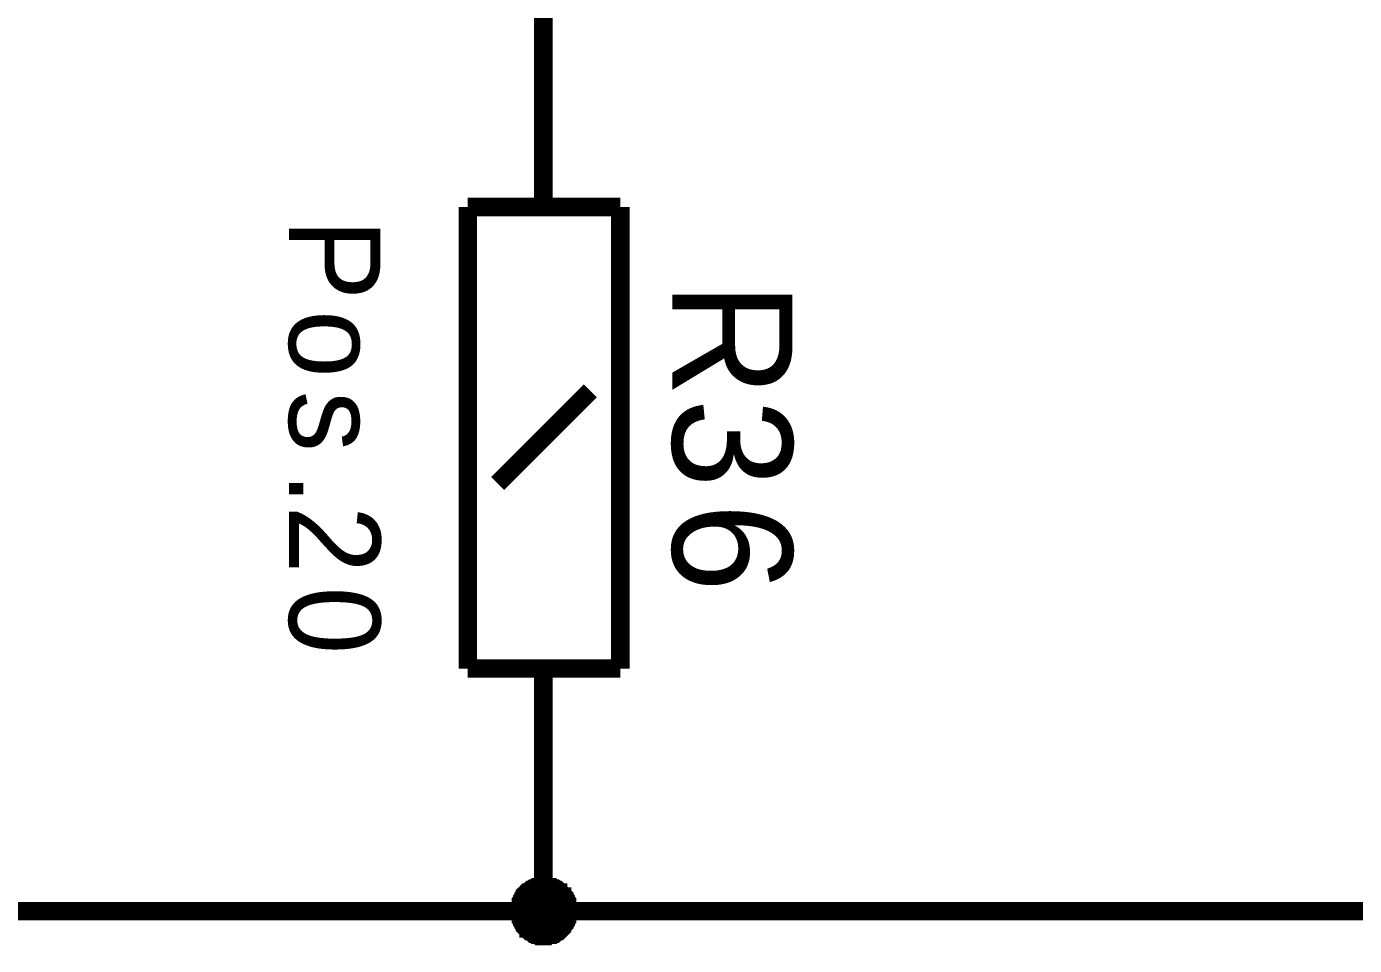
# Model space of a CAD drawing. Header units: millimetres. Extents: x 0 to 20.9, y 0 to 9.5.
# Drawn here: x 17.669 to 18.519, y 2.077 to 2.666 of the extents above; entities that cross this region are included whole.
import ezdxf

# ---------------------------------------------------------------- set-up
doc = ezdxf.new("R2010")
doc.units = ezdxf.units.MM
doc.header["$MEASUREMENT"] = 0
doc.layers.add('Sheet', color=255, linetype='Continuous')

msp = doc.modelspace()

# ---------------------------------------------------------------- linework, layer by layer
at = {"layer": 'Sheet'}
for points, const_width in [([(17.99995, 2.80606), (17.99995, 2.69996), (17.99995, 2.59972)], 0.0118), ([(17.99995, 2.55043), (17.99995, 2.59972)], 0.0118), ([(17.9515, 2.2547), (17.9515, 2.55043)], 0.0118), ([(17.9515, 2.55043), (18.04924, 2.55043)], 0.0118), ([(18.04924, 2.55043), (18.04924, 2.2547)], 0.0118), ([(18.03002, 2.43264), (17.97071, 2.37333)], 0.0118), ([(18.04924, 2.2547), (17.9515, 2.2547)], 0.0118), ([(17.99995, 2.25554), (17.99995, 2.20625)], 0.0118), ([(1.00079, 2.20625), (1.00079, 2.09932), (2.00074, 2.09932), (3.00069, 2.09932), (4.00064, 2.09932), (5.00059, 2.09932), (6.00054, 2.09932), (7.00049, 2.09932), (8.00044, 2.09932), (9.00039, 2.09932), (10.00034, 2.09932), (11.00029, 2.09932), (12.00025, 2.09932), (13.0002, 2.09932), (14.00015, 2.09932), (15.0001, 2.09932), (16.00005, 2.09932), (17, 2.09932), (17.99995, 2.09932), (17.99995, 2.20625)], 0.0118), ([(19.00074, 2.20625), (19.00074, 2.09932), (17.99995, 2.09932)], 0.0118), ([(17.98074, 2.09932), (17.98074, 2.10016), (17.98074, 2.10183), (17.98074, 2.10266), (17.98074, 2.1035), (17.98157, 2.10434), (17.98157, 2.10517), (17.98157, 2.10684), (17.98241, 2.10768), (17.98241, 2.10851), (17.98324, 2.10935), (17.98324, 2.11018), (17.98408, 2.11102), (17.98408, 2.11185), (17.98491, 2.11269), (17.98575, 2.11269), (17.98658, 2.11352), (17.98658, 2.11436), (17.98742, 2.1152), (17.98825, 2.1152), (17.98909, 2.11603), (17.98993, 2.11687), (17.99076, 2.11687), (17.9916, 2.1177), (17.99243, 2.1177), (17.99327, 2.11854), (17.9941, 2.11854), (17.99494, 2.11854), (17.99577, 2.11937), (17.99661, 2.11937), (17.99828, 2.11937), (17.99911, 2.11937), (17.99995, 2.11937)], 0.0039), ([(17.98074, 2.09932), (17.98074, 2.10016), (17.98074, 2.10183), (17.98074, 2.10266), (17.98074, 2.1035), (17.98157, 2.10434), (17.98157, 2.10517), (17.98157, 2.10684), (17.98241, 2.10768), (17.98241, 2.10851), (17.98324, 2.10935), (17.98324, 2.11018), (17.98408, 2.11102), (17.98408, 2.11185), (17.98491, 2.11269), (17.98575, 2.11269), (17.98658, 2.11352), (17.98658, 2.11436), (17.98742, 2.1152), (17.98825, 2.1152), (17.98909, 2.11603), (17.98993, 2.11687), (17.99076, 2.11687), (17.9916, 2.1177), (17.99243, 2.1177), (17.99327, 2.11854), (17.9941, 2.11854), (17.99494, 2.11854), (17.99577, 2.11937), (17.99661, 2.11937), (17.99828, 2.11937), (17.99911, 2.11937), (17.99995, 2.11937)], 0.0039), ([(17.98074, 2.09932), (17.98074, 2.10016), (17.98074, 2.10183), (17.98074, 2.10266), (17.98074, 2.1035), (17.98157, 2.10434), (17.98157, 2.10517), (17.98157, 2.10684), (17.98241, 2.10768), (17.98241, 2.10851), (17.98324, 2.10935), (17.98324, 2.11018), (17.98408, 2.11102), (17.98408, 2.11185), (17.98491, 2.11269), (17.98575, 2.11269), (17.98658, 2.11352), (17.98658, 2.11436), (17.98742, 2.1152), (17.98825, 2.1152), (17.98909, 2.11603), (17.98993, 2.11687), (17.99076, 2.11687), (17.9916, 2.1177), (17.99243, 2.1177), (17.99327, 2.11854), (17.9941, 2.11854), (17.99494, 2.11854), (17.99577, 2.11937), (17.99661, 2.11937), (17.99828, 2.11937), (17.99911, 2.11937), (17.99995, 2.11937)], 0.0039), ([(17.98074, 2.09932), (17.98074, 2.10016), (17.98074, 2.10183), (17.98074, 2.10266), (17.98074, 2.1035), (17.98157, 2.10434), (17.98157, 2.10517), (17.98157, 2.10684), (17.98241, 2.10768), (17.98241, 2.10851), (17.98324, 2.10935), (17.98324, 2.11018), (17.98408, 2.11102), (17.98408, 2.11185), (17.98491, 2.11269), (17.98575, 2.11269), (17.98658, 2.11352), (17.98658, 2.11436), (17.98742, 2.1152), (17.98825, 2.1152), (17.98909, 2.11603), (17.98993, 2.11687), (17.99076, 2.11687), (17.9916, 2.1177), (17.99243, 2.1177), (17.99327, 2.11854), (17.9941, 2.11854), (17.99494, 2.11854), (17.99577, 2.11937), (17.99661, 2.11937), (17.99828, 2.11937), (17.99911, 2.11937), (17.99995, 2.11937)], 0.0039), ([(17.98074, 2.09932), (17.98074, 2.10016), (17.98074, 2.10183), (17.98074, 2.10266), (17.98074, 2.1035), (17.98157, 2.10434), (17.98157, 2.10517), (17.98157, 2.10684), (17.98241, 2.10768), (17.98241, 2.10851), (17.98324, 2.10935), (17.98324, 2.11018), (17.98408, 2.11102), (17.98408, 2.11185), (17.98491, 2.11269), (17.98575, 2.11269), (17.98658, 2.11352), (17.98658, 2.11436), (17.98742, 2.1152), (17.98825, 2.1152), (17.98909, 2.11603), (17.98993, 2.11687), (17.99076, 2.11687), (17.9916, 2.1177), (17.99243, 2.1177), (17.99327, 2.11854), (17.9941, 2.11854), (17.99494, 2.11854), (17.99577, 2.11937), (17.99661, 2.11937), (17.99828, 2.11937), (17.99911, 2.11937), (17.99995, 2.11937)], 0.0039), ([(17.98074, 2.09932), (17.98074, 2.10016), (17.98074, 2.10183), (17.98074, 2.10266), (17.98074, 2.1035), (17.98157, 2.10434), (17.98157, 2.10517), (17.98157, 2.10684), (17.98241, 2.10768), (17.98241, 2.10851), (17.98324, 2.10935), (17.98324, 2.11018), (17.98408, 2.11102), (17.98408, 2.11185), (17.98491, 2.11269), (17.98575, 2.11269), (17.98658, 2.11352), (17.98658, 2.11436), (17.98742, 2.1152), (17.98825, 2.1152), (17.98909, 2.11603), (17.98993, 2.11687), (17.99076, 2.11687), (17.9916, 2.1177), (17.99243, 2.1177), (17.99327, 2.11854), (17.9941, 2.11854), (17.99494, 2.11854), (17.99577, 2.11937), (17.99661, 2.11937), (17.99828, 2.11937), (17.99911, 2.11937), (17.99995, 2.11937)], 0.0039), ([(17.98074, 2.09932), (17.98074, 2.10016), (17.98074, 2.10183), (17.98074, 2.10266), (17.98074, 2.1035), (17.98157, 2.10434), (17.98157, 2.10517), (17.98157, 2.10684), (17.98241, 2.10768), (17.98241, 2.10851), (17.98324, 2.10935), (17.98324, 2.11018), (17.98408, 2.11102), (17.98408, 2.11185), (17.98491, 2.11269), (17.98575, 2.11269), (17.98658, 2.11352), (17.98658, 2.11436), (17.98742, 2.1152), (17.98825, 2.1152), (17.98909, 2.11603), (17.98993, 2.11687), (17.99076, 2.11687), (17.9916, 2.1177), (17.99243, 2.1177), (17.99327, 2.11854), (17.9941, 2.11854), (17.99494, 2.11854), (17.99577, 2.11937), (17.99661, 2.11937), (17.99828, 2.11937), (17.99911, 2.11937), (17.99995, 2.11937)], 0.0039), ([(17.98074, 2.09932), (17.98074, 2.10016), (17.98074, 2.10183), (17.98074, 2.10266), (17.98074, 2.1035), (17.98157, 2.10434), (17.98157, 2.10517), (17.98157, 2.10684), (17.98241, 2.10768), (17.98241, 2.10851), (17.98324, 2.10935), (17.98324, 2.11018), (17.98408, 2.11102), (17.98408, 2.11185), (17.98491, 2.11269), (17.98575, 2.11269), (17.98658, 2.11352), (17.98658, 2.11436), (17.98742, 2.1152), (17.98825, 2.1152), (17.98909, 2.11603), (17.98993, 2.11687), (17.99076, 2.11687), (17.9916, 2.1177), (17.99243, 2.1177), (17.99327, 2.11854), (17.9941, 2.11854), (17.99494, 2.11854), (17.99577, 2.11937), (17.99661, 2.11937), (17.99828, 2.11937), (17.99911, 2.11937), (17.99995, 2.11937)], 0.0039), ([(17.99995, 2.11937), (17.99995, 2.11937)], 0.0039), ([(17.99995, 2.11937), (18.00079, 2.11937), (18.00246, 2.11937), (18.00329, 2.11937), (18.00413, 2.11937), (18.00496, 2.11854), (18.0058, 2.11854), (18.00747, 2.11854), (18.0083, 2.1177), (18.00914, 2.1177), (18.00997, 2.11687), (18.01081, 2.11687), (18.01165, 2.11603), (18.01248, 2.1152), (18.01332, 2.1152), (18.01332, 2.11436), (18.01415, 2.11352), (18.01499, 2.11269), (18.01582, 2.11269), (18.01582, 2.11185), (18.01666, 2.11102), (18.01749, 2.11018), (18.01749, 2.10935), (18.01833, 2.10851), (18.01833, 2.10768), (18.01916, 2.10684), (18.01916, 2.10517), (18.01916, 2.10434), (18.02, 2.1035), (18.02, 2.10266), (18.02, 2.10183), (18.02, 2.10016), (18.02, 2.09932)], 0.0039), ([(17.99995, 2.11937), (17.99995, 2.11937)], 0.0039), ([(17.99995, 2.11937), (18.00079, 2.11937), (18.00246, 2.11937), (18.00329, 2.11937), (18.00413, 2.11937), (18.00496, 2.11854), (18.0058, 2.11854), (18.00747, 2.11854), (18.0083, 2.1177), (18.00914, 2.1177), (18.00997, 2.11687), (18.01081, 2.11687), (18.01165, 2.11603), (18.01248, 2.1152), (18.01332, 2.1152), (18.01332, 2.11436), (18.01415, 2.11352), (18.01499, 2.11269), (18.01582, 2.11269), (18.01582, 2.11185), (18.01666, 2.11102), (18.01749, 2.11018), (18.01749, 2.10935), (18.01833, 2.10851), (18.01833, 2.10768), (18.01916, 2.10684), (18.01916, 2.10517), (18.01916, 2.10434), (18.02, 2.1035), (18.02, 2.10266), (18.02, 2.10183), (18.02, 2.10016), (18.02, 2.09932)], 0.0039), ([(17.99995, 2.11937), (17.99995, 2.11937)], 0.0039), ([(17.99995, 2.11937), (18.00079, 2.11937), (18.00246, 2.11937), (18.00329, 2.11937), (18.00413, 2.11937), (18.00496, 2.11854), (18.0058, 2.11854), (18.00747, 2.11854), (18.0083, 2.1177), (18.00914, 2.1177), (18.00997, 2.11687), (18.01081, 2.11687), (18.01165, 2.11603), (18.01248, 2.1152), (18.01332, 2.1152), (18.01332, 2.11436), (18.01415, 2.11352), (18.01499, 2.11269), (18.01582, 2.11269), (18.01582, 2.11185), (18.01666, 2.11102), (18.01749, 2.11018), (18.01749, 2.10935), (18.01833, 2.10851), (18.01833, 2.10768), (18.01916, 2.10684), (18.01916, 2.10517), (18.01916, 2.10434), (18.02, 2.1035), (18.02, 2.10266), (18.02, 2.10183), (18.02, 2.10016), (18.02, 2.09932)], 0.0039), ([(17.99995, 2.11937), (17.99995, 2.11937)], 0.0039), ([(17.99995, 2.11937), (18.00079, 2.11937), (18.00246, 2.11937), (18.00329, 2.11937), (18.00413, 2.11937), (18.00496, 2.11854), (18.0058, 2.11854), (18.00747, 2.11854), (18.0083, 2.1177), (18.00914, 2.1177), (18.00997, 2.11687), (18.01081, 2.11687), (18.01165, 2.11603), (18.01248, 2.1152), (18.01332, 2.1152), (18.01332, 2.11436), (18.01415, 2.11352), (18.01499, 2.11269), (18.01582, 2.11269), (18.01582, 2.11185), (18.01666, 2.11102), (18.01749, 2.11018), (18.01749, 2.10935), (18.01833, 2.10851), (18.01833, 2.10768), (18.01916, 2.10684), (18.01916, 2.10517), (18.01916, 2.10434), (18.02, 2.1035), (18.02, 2.10266), (18.02, 2.10183), (18.02, 2.10016), (18.02, 2.09932)], 0.0039), ([(17.99995, 2.11937), (17.99995, 2.11937)], 0.0039), ([(17.99995, 2.11937), (18.00079, 2.11937), (18.00246, 2.11937), (18.00329, 2.11937), (18.00413, 2.11937), (18.00496, 2.11854), (18.0058, 2.11854), (18.00747, 2.11854), (18.0083, 2.1177), (18.00914, 2.1177), (18.00997, 2.11687), (18.01081, 2.11687), (18.01165, 2.11603), (18.01248, 2.1152), (18.01332, 2.1152), (18.01332, 2.11436), (18.01415, 2.11352), (18.01499, 2.11269), (18.01582, 2.11269), (18.01582, 2.11185), (18.01666, 2.11102), (18.01749, 2.11018), (18.01749, 2.10935), (18.01833, 2.10851), (18.01833, 2.10768), (18.01916, 2.10684), (18.01916, 2.10517), (18.01916, 2.10434), (18.02, 2.1035), (18.02, 2.10266), (18.02, 2.10183), (18.02, 2.10016), (18.02, 2.09932)], 0.0039), ([(17.99995, 2.11937), (17.99995, 2.11937)], 0.0039), ([(17.99995, 2.11937), (18.00079, 2.11937), (18.00246, 2.11937), (18.00329, 2.11937), (18.00413, 2.11937), (18.00496, 2.11854), (18.0058, 2.11854), (18.00747, 2.11854), (18.0083, 2.1177), (18.00914, 2.1177), (18.00997, 2.11687), (18.01081, 2.11687), (18.01165, 2.11603), (18.01248, 2.1152), (18.01332, 2.1152), (18.01332, 2.11436), (18.01415, 2.11352), (18.01499, 2.11269), (18.01582, 2.11269), (18.01582, 2.11185), (18.01666, 2.11102), (18.01749, 2.11018), (18.01749, 2.10935), (18.01833, 2.10851), (18.01833, 2.10768), (18.01916, 2.10684), (18.01916, 2.10517), (18.01916, 2.10434), (18.02, 2.1035), (18.02, 2.10266), (18.02, 2.10183), (18.02, 2.10016), (18.02, 2.09932)], 0.0039), ([(17.99995, 2.11937), (17.99995, 2.11937)], 0.0039), ([(17.99995, 2.11937), (18.00079, 2.11937), (18.00246, 2.11937), (18.00329, 2.11937), (18.00413, 2.11937), (18.00496, 2.11854), (18.0058, 2.11854), (18.00747, 2.11854), (18.0083, 2.1177), (18.00914, 2.1177), (18.00997, 2.11687), (18.01081, 2.11687), (18.01165, 2.11603), (18.01248, 2.1152), (18.01332, 2.1152), (18.01332, 2.11436), (18.01415, 2.11352), (18.01499, 2.11269), (18.01582, 2.11269), (18.01582, 2.11185), (18.01666, 2.11102), (18.01749, 2.11018), (18.01749, 2.10935), (18.01833, 2.10851), (18.01833, 2.10768), (18.01916, 2.10684), (18.01916, 2.10517), (18.01916, 2.10434), (18.02, 2.1035), (18.02, 2.10266), (18.02, 2.10183), (18.02, 2.10016), (18.02, 2.09932)], 0.0039), ([(17.99995, 2.11937), (17.99995, 2.11937)], 0.0039), ([(17.99995, 2.11937), (18.00079, 2.11937), (18.00246, 2.11937), (18.00329, 2.11937), (18.00413, 2.11937), (18.00496, 2.11854), (18.0058, 2.11854), (18.00747, 2.11854), (18.0083, 2.1177), (18.00914, 2.1177), (18.00997, 2.11687), (18.01081, 2.11687), (18.01165, 2.11603), (18.01248, 2.1152), (18.01332, 2.1152), (18.01332, 2.11436), (18.01415, 2.11352), (18.01499, 2.11269), (18.01582, 2.11269), (18.01582, 2.11185), (18.01666, 2.11102), (18.01749, 2.11018), (18.01749, 2.10935), (18.01833, 2.10851), (18.01833, 2.10768), (18.01916, 2.10684), (18.01916, 2.10517), (18.01916, 2.10434), (18.02, 2.1035), (18.02, 2.10266), (18.02, 2.10183), (18.02, 2.10016), (18.02, 2.09932)], 0.0039), ([(17.99995, 2.07927), (17.99911, 2.07927), (17.99828, 2.07927), (17.99661, 2.07927), (17.99577, 2.07927), (17.99494, 2.08011), (17.9941, 2.08011), (17.99327, 2.08011), (17.99243, 2.08094), (17.9916, 2.08094), (17.99076, 2.08178), (17.98993, 2.08262), (17.98909, 2.08262), (17.98825, 2.08345), (17.98742, 2.08429), (17.98658, 2.08429), (17.98658, 2.08512), (17.98575, 2.08596), (17.98491, 2.08679), (17.98408, 2.08763), (17.98408, 2.08846), (17.98324, 2.0893), (17.98324, 2.09013), (17.98241, 2.09097), (17.98241, 2.0918), (17.98157, 2.09264), (17.98157, 2.09348), (17.98157, 2.09431), (17.98074, 2.09515), (17.98074, 2.09598), (17.98074, 2.09765), (17.98074, 2.09849), (17.98074, 2.09932)], 0.0039), ([(17.98074, 2.09932), (17.98074, 2.09932)], 0.0039), ([(17.99995, 2.07927), (17.99911, 2.07927), (17.99828, 2.07927), (17.99661, 2.07927), (17.99577, 2.07927), (17.99494, 2.08011), (17.9941, 2.08011), (17.99327, 2.08011), (17.99243, 2.08094), (17.9916, 2.08094), (17.99076, 2.08178), (17.98993, 2.08262), (17.98909, 2.08262), (17.98825, 2.08345), (17.98742, 2.08429), (17.98658, 2.08429), (17.98658, 2.08512), (17.98575, 2.08596), (17.98491, 2.08679), (17.98408, 2.08763), (17.98408, 2.08846), (17.98324, 2.0893), (17.98324, 2.09013), (17.98241, 2.09097), (17.98241, 2.0918), (17.98157, 2.09264), (17.98157, 2.09348), (17.98157, 2.09431), (17.98074, 2.09515), (17.98074, 2.09598), (17.98074, 2.09765), (17.98074, 2.09849), (17.98074, 2.09932)], 0.0039), ([(17.98074, 2.09932), (17.98074, 2.09932)], 0.0039), ([(17.99995, 2.07927), (17.99911, 2.07927), (17.99828, 2.07927), (17.99661, 2.07927), (17.99577, 2.07927), (17.99494, 2.08011), (17.9941, 2.08011), (17.99327, 2.08011), (17.99243, 2.08094), (17.9916, 2.08094), (17.99076, 2.08178), (17.98993, 2.08262), (17.98909, 2.08262), (17.98825, 2.08345), (17.98742, 2.08429), (17.98658, 2.08429), (17.98658, 2.08512), (17.98575, 2.08596), (17.98491, 2.08679), (17.98408, 2.08763), (17.98408, 2.08846), (17.98324, 2.0893), (17.98324, 2.09013), (17.98241, 2.09097), (17.98241, 2.0918), (17.98157, 2.09264), (17.98157, 2.09348), (17.98157, 2.09431), (17.98074, 2.09515), (17.98074, 2.09598), (17.98074, 2.09765), (17.98074, 2.09849), (17.98074, 2.09932)], 0.0039), ([(17.98074, 2.09932), (17.98074, 2.09932)], 0.0039), ([(17.99995, 2.07927), (17.99911, 2.07927), (17.99828, 2.07927), (17.99661, 2.07927), (17.99577, 2.07927), (17.99494, 2.08011), (17.9941, 2.08011), (17.99327, 2.08011), (17.99243, 2.08094), (17.9916, 2.08094), (17.99076, 2.08178), (17.98993, 2.08262), (17.98909, 2.08262), (17.98825, 2.08345), (17.98742, 2.08429), (17.98658, 2.08429), (17.98658, 2.08512), (17.98575, 2.08596), (17.98491, 2.08679), (17.98408, 2.08763), (17.98408, 2.08846), (17.98324, 2.0893), (17.98324, 2.09013), (17.98241, 2.09097), (17.98241, 2.0918), (17.98157, 2.09264), (17.98157, 2.09348), (17.98157, 2.09431), (17.98074, 2.09515), (17.98074, 2.09598), (17.98074, 2.09765), (17.98074, 2.09849), (17.98074, 2.09932)], 0.0039), ([(17.98074, 2.09932), (17.98074, 2.09932)], 0.0039), ([(17.99995, 2.07927), (17.99911, 2.07927), (17.99828, 2.07927), (17.99661, 2.07927), (17.99577, 2.07927), (17.99494, 2.08011), (17.9941, 2.08011), (17.99327, 2.08011), (17.99243, 2.08094), (17.9916, 2.08094), (17.99076, 2.08178), (17.98993, 2.08262), (17.98909, 2.08262), (17.98825, 2.08345), (17.98742, 2.08429), (17.98658, 2.08429), (17.98658, 2.08512), (17.98575, 2.08596), (17.98491, 2.08679), (17.98408, 2.08763), (17.98408, 2.08846), (17.98324, 2.0893), (17.98324, 2.09013), (17.98241, 2.09097), (17.98241, 2.0918), (17.98157, 2.09264), (17.98157, 2.09348), (17.98157, 2.09431), (17.98074, 2.09515), (17.98074, 2.09598), (17.98074, 2.09765), (17.98074, 2.09849), (17.98074, 2.09932)], 0.0039), ([(17.98074, 2.09932), (17.98074, 2.09932)], 0.0039), ([(17.99995, 2.07927), (17.99911, 2.07927), (17.99828, 2.07927), (17.99661, 2.07927), (17.99577, 2.07927), (17.99494, 2.08011), (17.9941, 2.08011), (17.99327, 2.08011), (17.99243, 2.08094), (17.9916, 2.08094), (17.99076, 2.08178), (17.98993, 2.08262), (17.98909, 2.08262), (17.98825, 2.08345), (17.98742, 2.08429), (17.98658, 2.08429), (17.98658, 2.08512), (17.98575, 2.08596), (17.98491, 2.08679), (17.98408, 2.08763), (17.98408, 2.08846), (17.98324, 2.0893), (17.98324, 2.09013), (17.98241, 2.09097), (17.98241, 2.0918), (17.98157, 2.09264), (17.98157, 2.09348), (17.98157, 2.09431), (17.98074, 2.09515), (17.98074, 2.09598), (17.98074, 2.09765), (17.98074, 2.09849), (17.98074, 2.09932)], 0.0039), ([(17.98074, 2.09932), (17.98074, 2.09932)], 0.0039), ([(17.99995, 2.07927), (17.99911, 2.07927), (17.99828, 2.07927), (17.99661, 2.07927), (17.99577, 2.07927), (17.99494, 2.08011), (17.9941, 2.08011), (17.99327, 2.08011), (17.99243, 2.08094), (17.9916, 2.08094), (17.99076, 2.08178), (17.98993, 2.08262), (17.98909, 2.08262), (17.98825, 2.08345), (17.98742, 2.08429), (17.98658, 2.08429), (17.98658, 2.08512), (17.98575, 2.08596), (17.98491, 2.08679), (17.98408, 2.08763), (17.98408, 2.08846), (17.98324, 2.0893), (17.98324, 2.09013), (17.98241, 2.09097), (17.98241, 2.0918), (17.98157, 2.09264), (17.98157, 2.09348), (17.98157, 2.09431), (17.98074, 2.09515), (17.98074, 2.09598), (17.98074, 2.09765), (17.98074, 2.09849), (17.98074, 2.09932)], 0.0039), ([(17.98074, 2.09932), (17.98074, 2.09932)], 0.0039), ([(17.99995, 2.07927), (17.99911, 2.07927), (17.99828, 2.07927), (17.99661, 2.07927), (17.99577, 2.07927), (17.99494, 2.08011), (17.9941, 2.08011), (17.99327, 2.08011), (17.99243, 2.08094), (17.9916, 2.08094), (17.99076, 2.08178), (17.98993, 2.08262), (17.98909, 2.08262), (17.98825, 2.08345), (17.98742, 2.08429), (17.98658, 2.08429), (17.98658, 2.08512), (17.98575, 2.08596), (17.98491, 2.08679), (17.98408, 2.08763), (17.98408, 2.08846), (17.98324, 2.0893), (17.98324, 2.09013), (17.98241, 2.09097), (17.98241, 2.0918), (17.98157, 2.09264), (17.98157, 2.09348), (17.98157, 2.09431), (17.98074, 2.09515), (17.98074, 2.09598), (17.98074, 2.09765), (17.98074, 2.09849), (17.98074, 2.09932)], 0.0039), ([(17.98074, 2.09932), (17.98074, 2.09932)], 0.0039), ([(18.02, 2.09932), (18.02, 2.09849), (18.02, 2.09765), (18.02, 2.09598), (18.02, 2.09515), (18.01916, 2.09431), (18.01916, 2.09348), (18.01916, 2.09264), (18.01833, 2.0918), (18.01833, 2.09097), (18.01749, 2.09013), (18.01749, 2.0893), (18.01666, 2.08846), (18.01582, 2.08763), (18.01582, 2.08679), (18.01499, 2.08596), (18.01415, 2.08512), (18.01332, 2.08429), (18.01332, 2.08429), (18.01248, 2.08345), (18.01165, 2.08262), (18.01081, 2.08262), (18.00997, 2.08178), (18.00914, 2.08094), (18.0083, 2.08094), (18.00747, 2.08011), (18.0058, 2.08011), (18.00496, 2.08011), (18.00413, 2.07927), (18.00329, 2.07927), (18.00246, 2.07927), (18.00079, 2.07927), (17.99995, 2.07927)], 0.0039), ([(18.02, 2.09932), (18.02, 2.09849), (18.02, 2.09765), (18.02, 2.09598), (18.02, 2.09515), (18.01916, 2.09431), (18.01916, 2.09348), (18.01916, 2.09264), (18.01833, 2.0918), (18.01833, 2.09097), (18.01749, 2.09013), (18.01749, 2.0893), (18.01666, 2.08846), (18.01582, 2.08763), (18.01582, 2.08679), (18.01499, 2.08596), (18.01415, 2.08512), (18.01332, 2.08429), (18.01332, 2.08429), (18.01248, 2.08345), (18.01165, 2.08262), (18.01081, 2.08262), (18.00997, 2.08178), (18.00914, 2.08094), (18.0083, 2.08094), (18.00747, 2.08011), (18.0058, 2.08011), (18.00496, 2.08011), (18.00413, 2.07927), (18.00329, 2.07927), (18.00246, 2.07927), (18.00079, 2.07927), (17.99995, 2.07927)], 0.0039), ([(18.02, 2.09932), (18.02, 2.09849), (18.02, 2.09765), (18.02, 2.09598), (18.02, 2.09515), (18.01916, 2.09431), (18.01916, 2.09348), (18.01916, 2.09264), (18.01833, 2.0918), (18.01833, 2.09097), (18.01749, 2.09013), (18.01749, 2.0893), (18.01666, 2.08846), (18.01582, 2.08763), (18.01582, 2.08679), (18.01499, 2.08596), (18.01415, 2.08512), (18.01332, 2.08429), (18.01332, 2.08429), (18.01248, 2.08345), (18.01165, 2.08262), (18.01081, 2.08262), (18.00997, 2.08178), (18.00914, 2.08094), (18.0083, 2.08094), (18.00747, 2.08011), (18.0058, 2.08011), (18.00496, 2.08011), (18.00413, 2.07927), (18.00329, 2.07927), (18.00246, 2.07927), (18.00079, 2.07927), (17.99995, 2.07927)], 0.0039), ([(18.02, 2.09932), (18.02, 2.09849), (18.02, 2.09765), (18.02, 2.09598), (18.02, 2.09515), (18.01916, 2.09431), (18.01916, 2.09348), (18.01916, 2.09264), (18.01833, 2.0918), (18.01833, 2.09097), (18.01749, 2.09013), (18.01749, 2.0893), (18.01666, 2.08846), (18.01582, 2.08763), (18.01582, 2.08679), (18.01499, 2.08596), (18.01415, 2.08512), (18.01332, 2.08429), (18.01332, 2.08429), (18.01248, 2.08345), (18.01165, 2.08262), (18.01081, 2.08262), (18.00997, 2.08178), (18.00914, 2.08094), (18.0083, 2.08094), (18.00747, 2.08011), (18.0058, 2.08011), (18.00496, 2.08011), (18.00413, 2.07927), (18.00329, 2.07927), (18.00246, 2.07927), (18.00079, 2.07927), (17.99995, 2.07927)], 0.0039), ([(18.02, 2.09932), (18.02, 2.09849), (18.02, 2.09765), (18.02, 2.09598), (18.02, 2.09515), (18.01916, 2.09431), (18.01916, 2.09348), (18.01916, 2.09264), (18.01833, 2.0918), (18.01833, 2.09097), (18.01749, 2.09013), (18.01749, 2.0893), (18.01666, 2.08846), (18.01582, 2.08763), (18.01582, 2.08679), (18.01499, 2.08596), (18.01415, 2.08512), (18.01332, 2.08429), (18.01332, 2.08429), (18.01248, 2.08345), (18.01165, 2.08262), (18.01081, 2.08262), (18.00997, 2.08178), (18.00914, 2.08094), (18.0083, 2.08094), (18.00747, 2.08011), (18.0058, 2.08011), (18.00496, 2.08011), (18.00413, 2.07927), (18.00329, 2.07927), (18.00246, 2.07927), (18.00079, 2.07927), (17.99995, 2.07927)], 0.0039), ([(18.02, 2.09932), (18.02, 2.09849), (18.02, 2.09765), (18.02, 2.09598), (18.02, 2.09515), (18.01916, 2.09431), (18.01916, 2.09348), (18.01916, 2.09264), (18.01833, 2.0918), (18.01833, 2.09097), (18.01749, 2.09013), (18.01749, 2.0893), (18.01666, 2.08846), (18.01582, 2.08763), (18.01582, 2.08679), (18.01499, 2.08596), (18.01415, 2.08512), (18.01332, 2.08429), (18.01332, 2.08429), (18.01248, 2.08345), (18.01165, 2.08262), (18.01081, 2.08262), (18.00997, 2.08178), (18.00914, 2.08094), (18.0083, 2.08094), (18.00747, 2.08011), (18.0058, 2.08011), (18.00496, 2.08011), (18.00413, 2.07927), (18.00329, 2.07927), (18.00246, 2.07927), (18.00079, 2.07927), (17.99995, 2.07927)], 0.0039), ([(18.02, 2.09932), (18.02, 2.09849), (18.02, 2.09765), (18.02, 2.09598), (18.02, 2.09515), (18.01916, 2.09431), (18.01916, 2.09348), (18.01916, 2.09264), (18.01833, 2.0918), (18.01833, 2.09097), (18.01749, 2.09013), (18.01749, 2.0893), (18.01666, 2.08846), (18.01582, 2.08763), (18.01582, 2.08679), (18.01499, 2.08596), (18.01415, 2.08512), (18.01332, 2.08429), (18.01332, 2.08429), (18.01248, 2.08345), (18.01165, 2.08262), (18.01081, 2.08262), (18.00997, 2.08178), (18.00914, 2.08094), (18.0083, 2.08094), (18.00747, 2.08011), (18.0058, 2.08011), (18.00496, 2.08011), (18.00413, 2.07927), (18.00329, 2.07927), (18.00246, 2.07927), (18.00079, 2.07927), (17.99995, 2.07927)], 0.0039), ([(18.02, 2.09932), (18.02, 2.09849), (18.02, 2.09765), (18.02, 2.09598), (18.02, 2.09515), (18.01916, 2.09431), (18.01916, 2.09348), (18.01916, 2.09264), (18.01833, 2.0918), (18.01833, 2.09097), (18.01749, 2.09013), (18.01749, 2.0893), (18.01666, 2.08846), (18.01582, 2.08763), (18.01582, 2.08679), (18.01499, 2.08596), (18.01415, 2.08512), (18.01332, 2.08429), (18.01332, 2.08429), (18.01248, 2.08345), (18.01165, 2.08262), (18.01081, 2.08262), (18.00997, 2.08178), (18.00914, 2.08094), (18.0083, 2.08094), (18.00747, 2.08011), (18.0058, 2.08011), (18.00496, 2.08011), (18.00413, 2.07927), (18.00329, 2.07927), (18.00246, 2.07927), (18.00079, 2.07927), (17.99995, 2.07927)], 0.0039), ([(18.02, 2.09932), (18.02, 2.09932), (18.02, 2.09932), (18.02, 2.09932), (18.02, 2.09932), (18.02, 2.09932), (18.02, 2.09932), (18.02, 2.09932), (18.02, 2.09932), (18.02, 2.09932), (18.02, 2.09932), (18.02, 2.09932), (18.02, 2.09932), (18.02, 2.09932), (18.02, 2.09932), (18.02, 2.09932), (18.02, 2.09932), (18.02, 2.09932), (18.02, 2.09932), (18.02, 2.09932), (18.02, 2.09932), (18.02, 2.09932), (18.02, 2.09932), (18.02, 2.09932), (18.02, 2.09932), (18.02, 2.09932), (18.02, 2.09932), (18.02, 2.09932), (18.02, 2.09932), (18.02, 2.09932), (18.02, 2.09932), (18.02, 2.09932), (18.02, 2.09932)], 0.0039), ([(18.02, 2.09932), (18.02, 2.09932)], 0.0039), ([(18.02, 2.09932), (18.02, 2.09932), (18.02, 2.09932), (18.02, 2.09932), (18.02, 2.09932), (18.02, 2.09932), (18.02, 2.09932), (18.02, 2.09932), (18.02, 2.09932), (18.02, 2.09932), (18.02, 2.09932), (18.02, 2.09932), (18.02, 2.09932), (18.02, 2.09932), (18.02, 2.09932), (18.02, 2.09932), (18.02, 2.09932), (18.02, 2.09932), (18.02, 2.09932), (18.02, 2.09932), (18.02, 2.09932), (18.02, 2.09932), (18.02, 2.09932), (18.02, 2.09932), (18.02, 2.09932), (18.02, 2.09932), (18.02, 2.09932), (18.02, 2.09932), (18.02, 2.09932), (18.02, 2.09932), (18.02, 2.09932), (18.02, 2.09932), (18.02, 2.09932)], 0.0039), ([(18.02, 2.09932), (18.02, 2.09932)], 0.0039), ([(18.02, 2.09932), (18.02, 2.09932), (18.02, 2.09932), (18.02, 2.09932), (18.02, 2.09932), (18.02, 2.09932), (18.02, 2.09932), (18.02, 2.09932), (18.02, 2.09932), (18.02, 2.09932), (18.02, 2.09932), (18.02, 2.09932), (18.02, 2.09932), (18.02, 2.09932), (18.02, 2.09932), (18.02, 2.09932), (18.02, 2.09932), (18.02, 2.09932), (18.02, 2.09932), (18.02, 2.09932), (18.02, 2.09932), (18.02, 2.09932), (18.02, 2.09932), (18.02, 2.09932), (18.02, 2.09932), (18.02, 2.09932), (18.02, 2.09932), (18.02, 2.09932), (18.02, 2.09932), (18.02, 2.09932), (18.02, 2.09932), (18.02, 2.09932), (18.02, 2.09932)], 0.0039), ([(18.02, 2.09932), (18.02, 2.09932)], 0.0039), ([(18.02, 2.09932), (18.02, 2.09932), (18.02, 2.09932), (18.02, 2.09932), (18.02, 2.09932), (18.02, 2.09932), (18.02, 2.09932), (18.02, 2.09932), (18.02, 2.09932), (18.02, 2.09932), (18.02, 2.09932), (18.02, 2.09932), (18.02, 2.09932), (18.02, 2.09932), (18.02, 2.09932), (18.02, 2.09932), (18.02, 2.09932), (18.02, 2.09932), (18.02, 2.09932), (18.02, 2.09932), (18.02, 2.09932), (18.02, 2.09932), (18.02, 2.09932), (18.02, 2.09932), (18.02, 2.09932), (18.02, 2.09932), (18.02, 2.09932), (18.02, 2.09932), (18.02, 2.09932), (18.02, 2.09932), (18.02, 2.09932), (18.02, 2.09932), (18.02, 2.09932)], 0.0039), ([(18.02, 2.09932), (18.02, 2.09932)], 0.0039), ([(18.02, 2.09932), (18.02, 2.09932), (18.02, 2.09932), (18.02, 2.09932), (18.02, 2.09932), (18.02, 2.09932), (18.02, 2.09932), (18.02, 2.09932), (18.02, 2.09932), (18.02, 2.09932), (18.02, 2.09932), (18.02, 2.09932), (18.02, 2.09932), (18.02, 2.09932), (18.02, 2.09932), (18.02, 2.09932), (18.02, 2.09932), (18.02, 2.09932), (18.02, 2.09932), (18.02, 2.09932), (18.02, 2.09932), (18.02, 2.09932), (18.02, 2.09932), (18.02, 2.09932), (18.02, 2.09932), (18.02, 2.09932), (18.02, 2.09932), (18.02, 2.09932), (18.02, 2.09932), (18.02, 2.09932), (18.02, 2.09932), (18.02, 2.09932), (18.02, 2.09932)], 0.0039), ([(18.02, 2.09932), (18.02, 2.09932)], 0.0039), ([(18.02, 2.09932), (18.02, 2.09932), (18.02, 2.09932), (18.02, 2.09932), (18.02, 2.09932), (18.02, 2.09932), (18.02, 2.09932), (18.02, 2.09932), (18.02, 2.09932), (18.02, 2.09932), (18.02, 2.09932), (18.02, 2.09932), (18.02, 2.09932), (18.02, 2.09932), (18.02, 2.09932), (18.02, 2.09932), (18.02, 2.09932), (18.02, 2.09932), (18.02, 2.09932), (18.02, 2.09932), (18.02, 2.09932), (18.02, 2.09932), (18.02, 2.09932), (18.02, 2.09932), (18.02, 2.09932), (18.02, 2.09932), (18.02, 2.09932), (18.02, 2.09932), (18.02, 2.09932), (18.02, 2.09932), (18.02, 2.09932), (18.02, 2.09932), (18.02, 2.09932)], 0.0039), ([(18.02, 2.09932), (18.02, 2.09932)], 0.0039), ([(18.02, 2.09932), (18.02, 2.09932), (18.02, 2.09932), (18.02, 2.09932), (18.02, 2.09932), (18.02, 2.09932), (18.02, 2.09932), (18.02, 2.09932), (18.02, 2.09932), (18.02, 2.09932), (18.02, 2.09932), (18.02, 2.09932), (18.02, 2.09932), (18.02, 2.09932), (18.02, 2.09932), (18.02, 2.09932), (18.02, 2.09932), (18.02, 2.09932), (18.02, 2.09932), (18.02, 2.09932), (18.02, 2.09932), (18.02, 2.09932), (18.02, 2.09932), (18.02, 2.09932), (18.02, 2.09932), (18.02, 2.09932), (18.02, 2.09932), (18.02, 2.09932), (18.02, 2.09932), (18.02, 2.09932), (18.02, 2.09932), (18.02, 2.09932), (18.02, 2.09932)], 0.0039), ([(18.02, 2.09932), (18.02, 2.09932)], 0.0039), ([(18.02, 2.09932), (18.02, 2.09932), (18.02, 2.09932), (18.02, 2.09932), (18.02, 2.09932), (18.02, 2.09932), (18.02, 2.09932), (18.02, 2.09932), (18.02, 2.09932), (18.02, 2.09932), (18.02, 2.09932), (18.02, 2.09932), (18.02, 2.09932), (18.02, 2.09932), (18.02, 2.09932), (18.02, 2.09932), (18.02, 2.09932), (18.02, 2.09932), (18.02, 2.09932), (18.02, 2.09932), (18.02, 2.09932), (18.02, 2.09932), (18.02, 2.09932), (18.02, 2.09932), (18.02, 2.09932), (18.02, 2.09932), (18.02, 2.09932), (18.02, 2.09932), (18.02, 2.09932), (18.02, 2.09932), (18.02, 2.09932), (18.02, 2.09932), (18.02, 2.09932)], 0.0039), ([(18.02, 2.09932), (18.02, 2.09932)], 0.0039)]:
    msp.add_lwpolyline(points, dxfattribs=dict(at, const_width=const_width))
at = {"layer": 'Sheet', "const_width": 0.02}
msp.add_lwpolyline([(17.99, 2.1, 1), (18.01, 2.1, 1)], format="xyb", close=True, dxfattribs=at)

# ---------------------------------------------------------------- texts
at = {"layer": 'Sheet'}
for s, height, p in [('P', 0.05848, (17.83705, 2.54291)), ('R', 0.07686, (18.08265, 2.50281)), ('o', 0.05848, (17.83705, 2.48444)), ('s', 0.05848, (17.83705, 2.43264)), ('3', 0.07686, (18.08265, 2.42763)), ('.', 0.05848, (17.83705, 2.38085)), ('2', 0.05848, (17.83705, 2.35913)), ('6', 0.07686, (18.08265, 2.3608)), ('0', 0.05848, (17.83705, 2.30733))]:
    msp.add_text(s, height=height, rotation=270, dxfattribs=at).set_placement(p)

doc.saveas('drawing.dxf')
